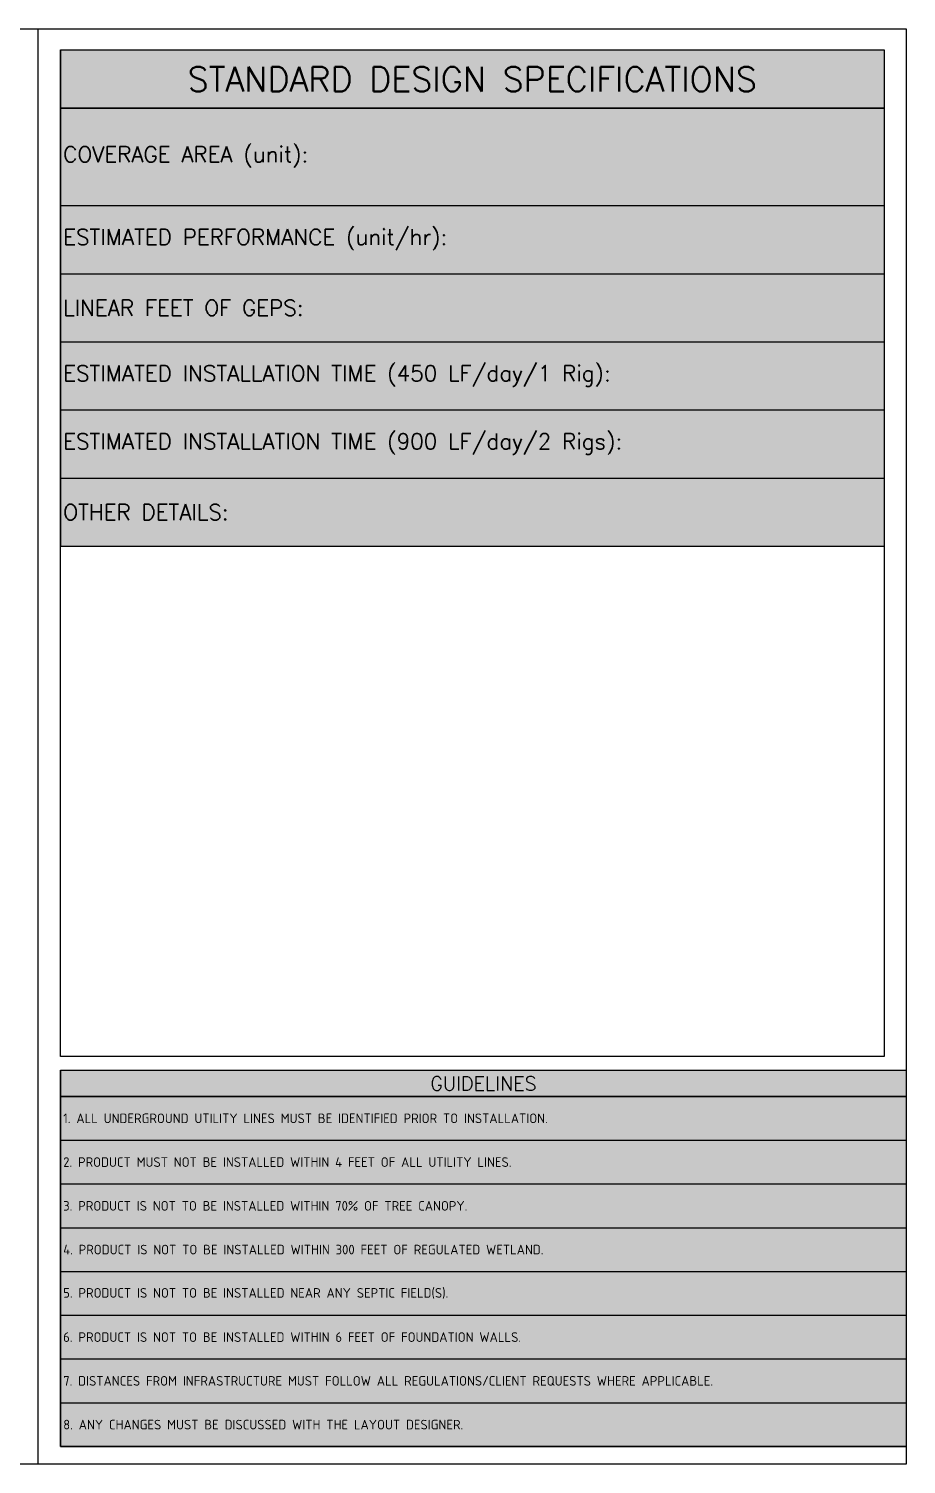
# Paper-space layout 'INFO_SHEET_FOR_STANDARDS' of a CAD drawing. Header units: feet, sheet in inches. Extents: x 0 to 10.7, y 0 to 8.2.
# Drawn here: x 5.69 to 10.7, y 0 to 8.2 of the extents above; entities that cross this region are included whole.
import ezdxf

# ---------------------------------------------------------------- set-up
doc = ezdxf.new("R2010")
doc.units = ezdxf.units.FT
doc.header["$MEASUREMENT"] = 0
doc.styles.get("Standard").update_dxf_attribs({"font": 'simplex.shx'})

# ---------------------------------------------------------------- blocks, each defined once
blk = doc.blocks.new('*T473')
at = {"color": 0, "linetype": 'ByBlock', "lineweight": -2}
for p, q in [((0, 0), (4.7045, 0)), ((0, 0), (0, -2.8357)), ((4.7045, 0), (4.7045, -2.8357)), ((0, -0.3338), (4.7045, -0.3338)), ((0, -0.8899), (4.7045, -0.8899)), ((0, -1.2791), (4.7045, -1.2791)), ((0, -1.6682), (4.7045, -1.6682)), ((0, -2.0574), (4.7045, -2.0574)), ((0, -2.4466), (4.7045, -2.4466)), ((0, -2.8357), (4.7045, -2.8357))]:
    blk.add_line(p, q, dxfattribs=at)
at = {"color": 7, "linetype": 'Continuous', "lineweight": 25}
for points in [[(0, 0), (0, -0.3338), (4.7045, 0), (4.7045, -0.3338)], [(0, -0.3338), (0, -0.8899), (4.7045, -0.3338), (4.7045, -0.8899)], [(0, -0.8899), (0, -1.2791), (4.7045, -0.8899), (4.7045, -1.2791)], [(0, -1.2791), (0, -1.6682), (4.7045, -1.2791), (4.7045, -1.6682)], [(0, -1.6682), (0, -2.0574), (4.7045, -1.6682), (4.7045, -2.0574)], [(0, -2.0574), (0, -2.4466), (4.7045, -2.0574), (4.7045, -2.4466)], [(0, -2.4466), (0, -2.8357), (4.7045, -2.4466), (4.7045, -2.8357)]]:
    blk.add_solid(points, dxfattribs=at)
at = {"color": 0, "linetype": 'Continuous', "lineweight": 25, "width": 4.674473}
for s, insert, char_height, attachment_point in [('{\\C256;STANDARD DESIGN SPECIFICATIONS}', (2.3522, -0.1669), 0.14, 5), ('{\\C256;COVERAGE AREA (unit): }', (0.015, -0.6119), 0.09, 4), ('{\\C256;ESTIMATED PERFORMANCE (unit/hr):}', (0.015, -1.0845), 0.09, 4), ('{\\C256;LINEAR FEET OF GEPS:}', (0.015, -1.4737), 0.09, 4), ('{\\C256;ESTIMATED INSTALLATION TIME (450 LF/day/1 Rig):}', (0.015, -1.8628), 0.09, 4), ('{\\C256;ESTIMATED INSTALLATION TIME (900 LF/day/2 Rigs):}', (0.015, -2.252), 0.09, 4), ('{\\C256;OTHER DETAILS:}', (0.015, -2.6411), 0.09, 4)]:
    blk.add_mtext(s, dxfattribs=dict(at, insert=insert, char_height=char_height, attachment_point=attachment_point))
blk = doc.blocks.new('*T472')
at = {"color": 0, "linetype": 'ByBlock', "lineweight": -2}
for p, q in [((0, 0), (4.8316, 0)), ((0, 0), (0, -2.15)), ((4.8316, 0), (4.8316, -2.15)), ((0, -0.15), (4.8316, -0.15)), ((0, -0.4), (4.8316, -0.4)), ((0, -0.65), (4.8316, -0.65)), ((0, -0.9), (4.8316, -0.9)), ((0, -1.15), (4.8316, -1.15)), ((0, -1.4), (4.8316, -1.4)), ((0, -1.65), (4.8316, -1.65)), ((0, -1.9), (4.8316, -1.9)), ((0, -2.15), (4.8316, -2.15))]:
    blk.add_line(p, q, dxfattribs=at)
at = {"color": 7, "linetype": 'Continuous', "lineweight": 25}
for points in [[(0, 0), (0, -0.15), (4.8316, 0), (4.8316, -0.15)], [(0, -0.15), (0, -0.4), (4.8316, -0.15), (4.8316, -0.4)], [(0, -0.4), (0, -0.65), (4.8316, -0.4), (4.8316, -0.65)], [(0, -0.65), (0, -0.9), (4.8316, -0.65), (4.8316, -0.9)], [(0, -0.9), (0, -1.15), (4.8316, -0.9), (4.8316, -1.15)], [(0, -1.15), (0, -1.4), (4.8316, -1.15), (4.8316, -1.4)], [(0, -1.4), (0, -1.65), (4.8316, -1.4), (4.8316, -1.65)], [(0, -1.65), (0, -1.9), (4.8316, -1.65), (4.8316, -1.9)], [(0, -1.9), (0, -2.15), (4.8316, -1.9), (4.8316, -2.15)]]:
    blk.add_solid(points, dxfattribs=at)
at = {"color": 0, "linetype": 'Continuous', "lineweight": 25, "width": 4.801633}
for s, insert, char_height, attachment_point in [('{\\C256;GUIDELINES}', (2.4158, -0.075), 0.08, 5), ('{\\Fiso3098b|c0;\\C256;1. ALL UNDERGROUND UTILITY LINES MUST BE IDENTIFIED PRIOR TO INSTALLATION.}', (0.015, -0.275), 0.055, 4), ('{\\Fiso3098b|c0;\\C256;2. PRODUCT MUST NOT BE INSTALLED WITHIN 4 FEET OF ALL UTILITY LINES. }', (0.015, -0.525), 0.055, 4), ('{\\Fiso3098b|c0;\\C256;3. PRODUCT IS NOT TO BE INSTALLED WITHIN 70% OF TREE CANOPY. }', (0.015, -0.775), 0.055, 4), ('{\\Fiso3098b|c0;\\C256;4. PRODUCT IS NOT TO BE INSTALLED WITHIN 300 FEET OF REGULATED WETLAND. }', (0.015, -1.025), 0.055, 4), ('{\\Fiso3098b|c0;\\C256;5. PRODUCT IS NOT TO BE INSTALLED NEAR ANY SEPTIC FIELD(S). }', (0.015, -1.275), 0.055, 4), ('{\\Fiso3098b|c0;\\C256;6. PRODUCT IS NOT TO BE INSTALLED WITHIN 6 FEET OF FOUNDATION WALLS. }', (0.015, -1.525), 0.055, 4), ('{\\Fiso3098b|c0;\\C256;7. DISTANCES FROM INFRASTRUCTURE MUST FOLLOW ALL REGULATIONS/CLIENT REQUESTS WHERE APPLICABLE.}', (0.015, -1.775), 0.055, 4), ('{\\Fiso3098b|c0;\\C256;8. ANY CHANGES MUST BE DISCUSSED WITH THE LAYOUT DESIGNER.}', (0.015, -2.025), 0.055, 4)]:
    blk.add_mtext(s, dxfattribs=dict(at, insert=insert, char_height=char_height, attachment_point=attachment_point))

psp = doc.layouts.new('INFO_SHEET_FOR_STANDARDS')

# ---------------------------------------------------------------- linework, layer by layer
at = {"linetype": 'Continuous', "lineweight": 25}
psp.add_line((5.7402, 8.2024), (5.7402, 0.0001), dxfattribs=at)
at = {"color": 18, "linetype": 'Continuous', "lineweight": 25}
for points in [[(0.0017, 8.2024), (10.7019, 8.2024), (10.7019, 0.0001), (0.0017, 0.0001)], [(5.8703, 8.0814), (10.5747, 8.0814), (10.5747, 2.3308), (5.8703, 2.3308)]]:
    psp.add_lwpolyline(points, close=True, dxfattribs=at)
at = {"color": 7, "linetype": 'Continuous', "lineweight": 25}
for points in [[(5.8703, 8.0814), (10.5747, 8.0814), (10.5747, 7.7476), (5.8703, 7.7476)], [(5.8703, 2.2517), (10.7019, 2.2517), (10.7019, 2.1017), (5.8703, 2.1017)], [(5.8703, 2.2517), (10.7019, 2.2517), (10.7019, 0.1017), (5.8703, 0.1017)]]:
    psp.add_lwpolyline(points, close=True, dxfattribs=at)

# ---------------------------------------------------------------- block references
for name, p in [('*T473', (5.8703, 8.0814)), ('*T472', (5.8703, 2.2517))]:
    psp.add_blockref(name, p)

doc.saveas('drawing.dxf')
